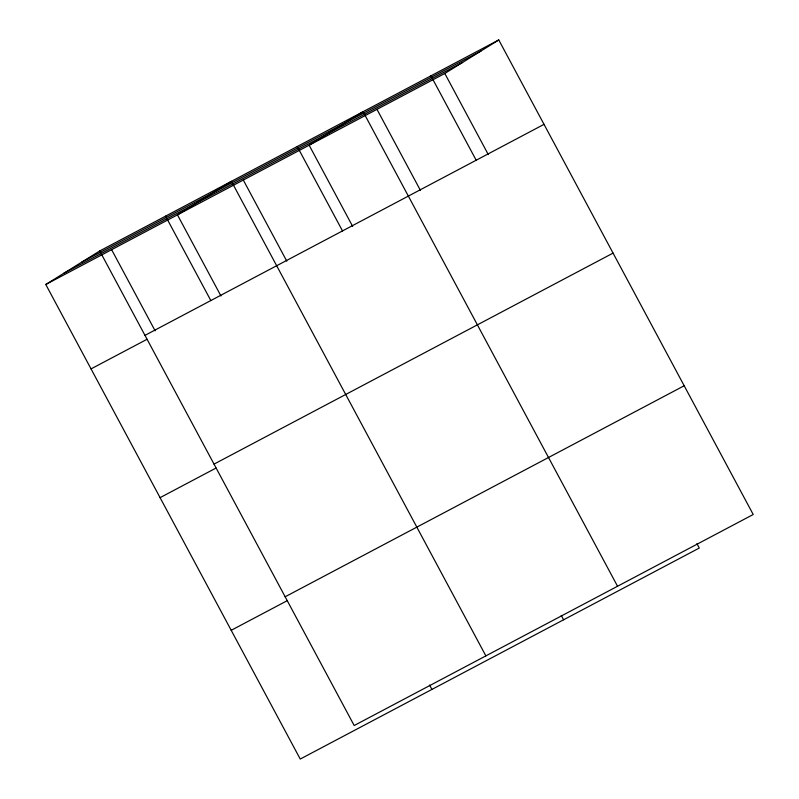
<?xml version="1.0" encoding="UTF-8"?>
<svg xmlns="http://www.w3.org/2000/svg" width="799" height="799" viewBox="0 0 799 799"><rect width="100%" height="100%" fill="white"/><g stroke="black" fill="none" stroke-linecap="round" stroke-linejoin="round"><path stroke-width="1.2" d="M696.928 543.68L699.275 548.044L300.234 759.05L45.783 284.494L99.725 250.956L498.766 39.95L753.217 514.506L354.187 725.522L99.725 250.956M45.783 284.494L444.813 73.478L498.766 39.95M81.927 262.022L480.958 51.016M63.58 273.428L462.621 62.412M144.989 335.37L544.019 124.354M91.036 368.898L147.006 339.305M214.022 464.119L613.053 253.113M160.08 497.647L216.04 468.054M285.153 596.773L684.184 385.757M231.201 630.301L287.171 600.708M444.813 73.478L488.309 154.597M430.931 75.825L476.184 160.229M376.978 109.353L420.474 190.472M617.547 586.256L363.096 111.69L309.143 145.218L352.639 226.347M561.258 615.42L563.595 619.784M297.248 146.507L342.511 230.921M243.305 180.045L286.801 261.163M485.872 655.889L231.41 181.323L177.458 214.861L220.953 295.98M429.582 685.053L431.919 689.417M165.573 216.139L210.826 300.554M111.62 249.678L155.116 330.796"/></g></svg>
